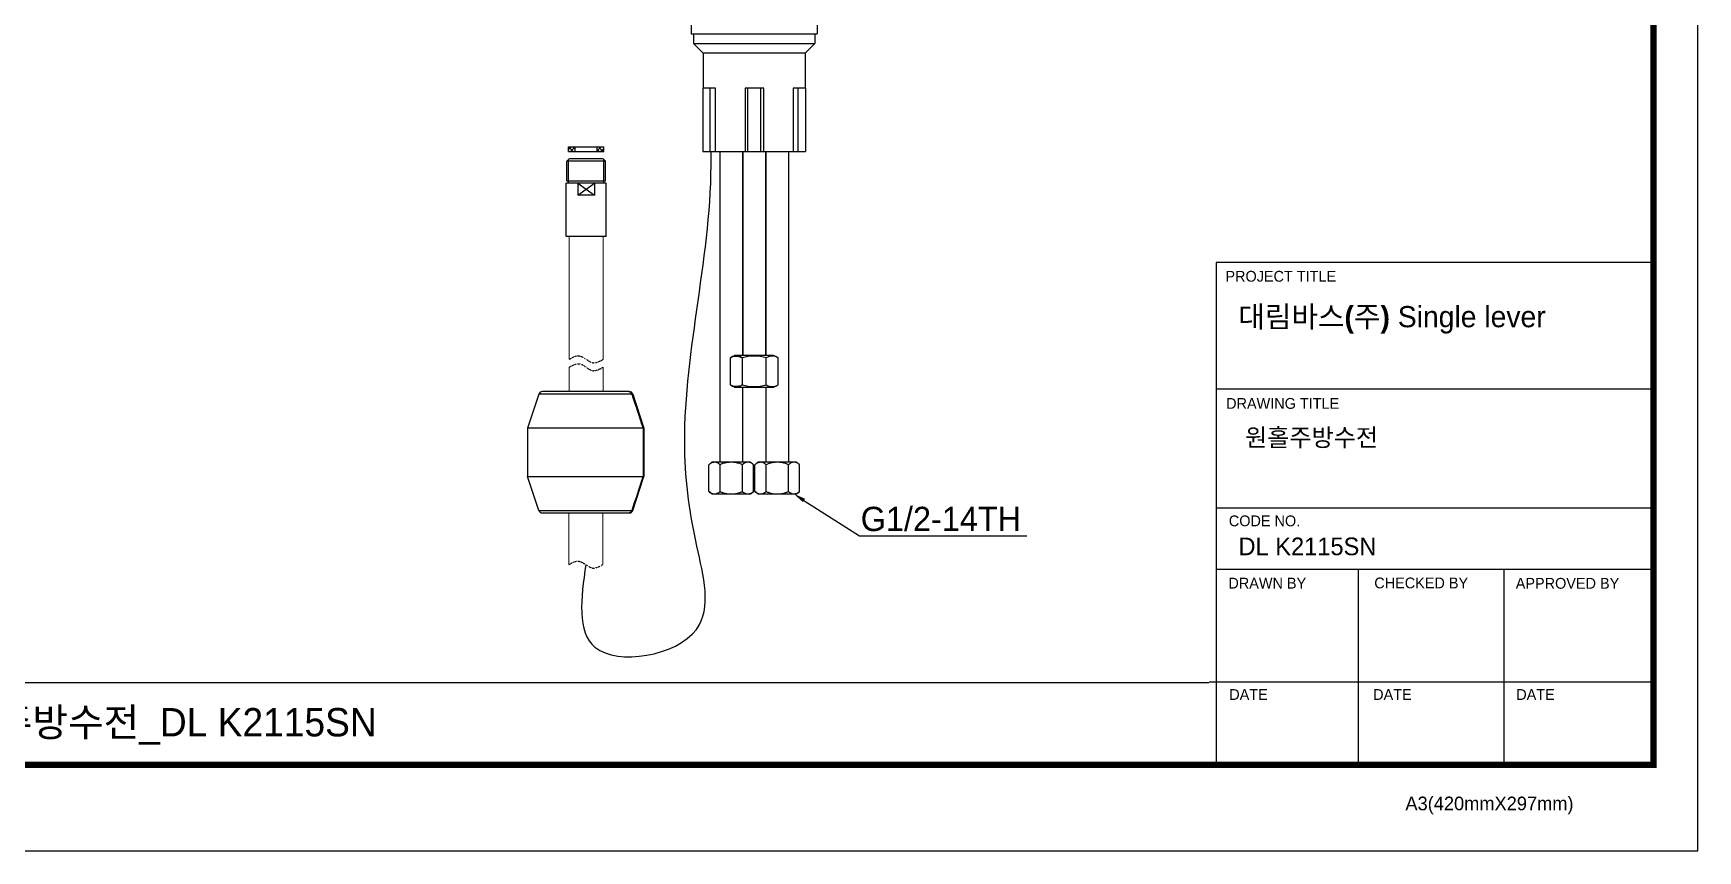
# Model space of a CAD drawing. Extents: x 0 to 1128, y 0 to 827.
# Drawn here: x 442 to 1128, y 0 to 337 of the extents above; entities that cross this region are included whole.
import ezdxf
from ezdxf import colors
from ezdxf.entities.mleader import LeaderData, LeaderLine
from ezdxf.math import Vec2, Vec3

# ---------------------------------------------------------------- set-up
doc = ezdxf.new("R2010")
doc.units = 0
doc.header["$LTSCALE"] = 10
doc.header["$MEASUREMENT"] = 0
doc.linetypes.add('DIVIDE', pattern=[31.75, 12.7, -6.35, 0, -6.35, 0, -6.35])
doc.layers.get('0').update_dxf_attribs({"linetype": 'CONTINUOUS'})
doc.layers.add('1', color=7, linetype='CONTINUOUS')
doc.layers.add('BODY', color=7, linetype='CONTINUOUS')
doc.layers.add('11', color=3, linetype='CONTINUOUS', lineweight=0)
doc.styles.add('Daelim Dimension', font='')
doc.styles.get("Standard").update_dxf_attribs({"font": ''})
doc.styles.get('Daelim Dimension').set_extended_font_data('나눔고딕')
doc.styles.get('Standard').set_extended_font_data('GulimChe')

msp = doc.modelspace()

# ---------------------------------------------------------------- hatches: boundary and pattern name
at = {"layer": '1'}
h = msp.add_hatch(dxfattribs=at)
h.set_pattern_fill('ANSI37', color=0, scale=10, style=0)
h.set_pattern_definition([(135, (22063.797, 1074.4681), (0.88388348, 0.88388348), []), (45, (22063.797, 1074.4681), (0.88388348, -0.88388348), [])])
h.paths.add_polyline_path([(665.45, 290.12), (665.45, 288.12), (662.7, 288.12), (662.7, 290.12)])
h.paths.add_polyline_path([(677.2, 290.12), (677.2, 288.12), (674.45, 288.12), (674.45, 290.12)])

# ---------------------------------------------------------------- linework, layer by layer
at = {"color": 7, "linetype": 'Continuous'}
for p, q in [((713.28, 349.7), (713.28, 336.7)), ((765.28, 349.7), (765.28, 336.7)), ((713.28, 336.7), (765.28, 336.7)), ((714.28, 336.7), (714.28, 332.7)), ((764.28, 336.7), (764.28, 332.7)), ((714.28, 332.7), (764.28, 332.7)), ((718.28, 328.7), (714.28, 332.7)), ((760.28, 328.7), (764.28, 332.7)), ((760.28, 328.7), (718.28, 328.7)), ((718.28, 328.7), (718.28, 314.2)), ((760.28, 328.7), (760.28, 314.2)), ((723.36, 314.2), (718.09, 314.2)), ((718.09, 314.2), (718.09, 288.2)), ((723.36, 288.2), (723.36, 314.2)), ((743.18, 314.2), (735.53, 314.2)), ((735.53, 314.2), (735.53, 288.2)), ((743.18, 288.2), (743.18, 314.2)), ((760.48, 314.2), (755.3, 314.2)), ((755.3, 314.2), (755.3, 288.2)), ((760.48, 314.2), (760.48, 288.2)), ((718.09, 288.2), (760.48, 288.2)), ((725.08, 288.2), (725.08, 160.06)), ((734.48, 288.2), (734.48, 204.06)), ((734.58, 288.2), (734.58, 204.06)), ((743.98, 288.2), (743.98, 204.06)), ((744.08, 288.2), (744.08, 204.06)), ((753.48, 288.2), (753.48, 160.06)), ((729.47, 192.06), (729.47, 203.06)), ((747.28, 204.06), (731.28, 204.06)), ((734.38, 192.06), (734.38, 203.06)), ((734.38, 192.06), (734.38, 203.06)), ((744.19, 192.06), (744.19, 203.06)), ((749.1, 192.06), (749.1, 203.06)), ((650.48, 188.17), (645.82, 174.2)), ((687.68, 189.2), (651.9, 189.2)), ((689.16, 188.17), (693.82, 174.2)), ((731.28, 191.06), (747.28, 191.06)), ((731.53, 191.28), (731.51, 191.29)), ((731.53, 191.29), (731.51, 191.29)), ((734.48, 191.06), (734.48, 160.06)), ((744.08, 191.06), (744.08, 160.06)), ((747.04, 191.28), (747.06, 191.29)), ((747.04, 191.29), (747.06, 191.29)), ((693.42, 174.2), (645.82, 174.2)), ((645.82, 174.2), (645.82, 154.2)), ((693.42, 174.2), (693.42, 154.2)), ((693.82, 174.2), (693.7, 174.2)), ((693.7, 154.2), (693.7, 174.2)), ((693.82, 174.2), (693.82, 154.2)), ((720.55, 159.06), (721.78, 160.06)), ((720.55, 148.06), (720.55, 159.06)), ((736.71, 160.06), (721.78, 160.06)), ((725.17, 148.06), (725.17, 159.06)), ((734.4, 148.06), (734.4, 159.06)), ((737.78, 160.06), (736.71, 160.06)), ((739.02, 159.06), (737.78, 160.06)), ((739.02, 148.06), (739.02, 159.06)), ((739.55, 159.06), (740.78, 160.06)), ((739.55, 148.06), (739.55, 159.06)), ((755.71, 160.06), (740.78, 160.06)), ((744.17, 148.06), (744.17, 159.06)), ((753.4, 148.06), (753.4, 159.06)), ((756.78, 160.06), (755.71, 160.06)), ((758.02, 159.06), (756.78, 160.06)), ((758.02, 148.06), (758.02, 159.06)), ((645.82, 154.2), (693.42, 154.2)), ((650.48, 140.22), (645.82, 154.2)), ((689.16, 140.22), (693.82, 154.2)), ((693.7, 154.2), (693.82, 154.2)), ((721.78, 147.06), (720.55, 148.06)), ((721.78, 147.06), (737.78, 147.06)), ((737.78, 147.06), (739.02, 148.06)), ((740.78, 147.06), (739.55, 148.06)), ((740.78, 147.06), (756.78, 147.06)), ((756.78, 147.06), (758.02, 148.06)), ((651.9, 139.2), (687.68, 139.2))]:
    msp.add_line(p, q, dxfattribs=at)
at = {"color": 9, "linetype": 'Continuous'}
for p, q in [((720.99, 314.2), (720.99, 288.2)), ((736.62, 288.2), (736.62, 314.2)), ((741.87, 314.2), (741.87, 288.2)), ((757.43, 288.2), (757.43, 314.2)), ((688.81, 188.17), (650.48, 188.17)), ((689.16, 188.17), (689.09, 188.17)), ((650.48, 140.22), (688.81, 140.22)), ((689.09, 140.22), (689.16, 140.22))]:
    msp.add_line(p, q, dxfattribs=at)
at = {"color": 5, "ltscale": 40}
for p, q in [((1110.15, 242.36), (929.8, 242.36)), ((1110.15, 190.24), (929.8, 190.24)), ((1110.15, 190.24), (929.8, 190.24)), ((1110.15, 141.2), (929.8, 141.2)), ((1110.15, 141.2), (929.8, 141.2)), ((1110.15, 115.91), (929.8, 115.91)), ((1110.15, 115.91), (929.8, 115.91)), ((988.38, 115.91), (988.38, 35.4)), ((1048.5, 115.91), (1048.5, 35.4)), ((1110.15, 69.4), (926.95, 69.4)), ((1110.15, 69.4), (931.21, 69.4)), ((1110.15, 35.4), (955.59, 35.4))]:
    msp.add_line(p, q, dxfattribs=at)
at = {"color": 5, "ltscale": 0.5}
msp.add_line((929.8, 242.36), (929.8, 34.31), dxfattribs=at)
at = {"color": 5}
msp.add_line((18.14, 69.28), (926.74, 69.28), dxfattribs=at)
at = {"ltscale": 0.5}
msp.add_lwpolyline([(0, 0), (1128.4, 0), (1128.4, 826.8), (0, 826.8)], close=True, dxfattribs=at)
at = {"color": 5, "linetype": 'ByBlock', "lineweight": 200, "const_width": 2.6}
msp.add_lwpolyline([(18.14, 35.4), (1110.14, 35.4), (1110.14, 807.6), (18.14, 807.6)], close=True, dxfattribs=at)
at = {"color": 7, "linetype": 'Continuous'}
for centre, radius, start, end in [((733.59, 197.73), 6.73, 110.00362, 127.70297), ((731.92, 199.29), 4.56, 95.55812, 97.27837), ((744.98, 197.73), 6.73, 52.29703, 69.99638), ((651.9, 187.7), 1.5, 90, 161.56505), ((687.68, 187.72), 1.47, 87.51211, 89.99841), ((687.74, 187.7), 1.5, 18.43495, 90), ((733.59, 197.39), 6.73, 232.29703, 249.99648), ((731.92, 195.83), 4.57, 262.72579, 264.33616), ((731.93, 195.92), 4.65, 264.33064, 265.11372), ((744.98, 197.39), 6.73, 290.00352, 307.70297), ((651.9, 140.7), 1.5, 198.43495, 270), ((687.68, 140.67), 1.48, 270.00153, 272.49136), ((687.74, 140.7), 1.5, 270, 341.56505)]:
    msp.add_arc(centre, radius, start, end, dxfattribs=at)
msp.add_spline([(669.79, 117.9), (673.61, 83.85), (715.41, 91.2), (715.63, 125.5), (710.61, 168.12), (721.5, 286.09), (721.47, 288.13)], degree=3)
at = {"color": 2, "linetype": 'DIVIDE', "ltscale": 0.003644}
for points in [[(662.95, 202.51), (667.15, 203.91), (672.75, 201.11), (676.95, 202.51)], [(662.95, 199.25), (667.15, 200.65), (672.75, 197.85), (676.95, 199.25)], [(662.79, 117.9), (666.99, 119.3), (672.59, 116.5), (676.79, 117.9)]]:
    msp.add_spline(points, degree=3, dxfattribs=at)
at = {"color": 7, "linetype": 'Continuous'}
for points, knots in [([(729.47, 203.06), (729.77, 203.3), (730.43, 203.66), (731.16, 203.81), (731.51, 203.84)], [0, 0, 0, 0, 0.519575, 1, 1, 1, 1]), ([(731.34, 203.82), (731.02, 203.78), (730.35, 203.62), (729.75, 203.28), (729.47, 203.06)], [0, 0, 0, 0, 0.480636, 1, 1, 1, 1]), ([(734.38, 203.06), (734.16, 203.23), (733.7, 203.51), (732.73, 203.84), (731.97, 203.88), (731.48, 203.84)], [0, 0, 0, 0, 0.268941, 0.519368, 1, 1, 1, 1]), ([(731.51, 203.84), (731.99, 203.88), (733.02, 203.82), (733.96, 203.38), (734.38, 203.06)], [0, 0, 0, 0, 0.481908, 1, 1, 1, 1]), ([(744.19, 203.06), (743.42, 203.36), (741.78, 203.75), (739.28, 203.91), (736.79, 203.75), (735.15, 203.36), (734.38, 203.06)], [0, 0, 0, 0, 0.249964, 0.499999, 0.75003, 1, 1, 1, 1]), ([(747.06, 203.84), (746.58, 203.88), (745.55, 203.82), (744.61, 203.38), (744.19, 203.06)], [0, 0, 0, 0, 0.481908, 1, 1, 1, 1]), ([(749.1, 203.06), (748.8, 203.3), (748.14, 203.66), (747.41, 203.81), (747.06, 203.84)], [0, 0, 0, 0, 0.519575, 1, 1, 1, 1]), ([(688.81, 188.17), (688.76, 188.32), (688.61, 188.6), (688.28, 188.93), (687.86, 189.15), (687.55, 189.2), (687.4, 189.2)], [0, 0, 0, 0, 0.251041, 0.501306, 0.750856, 1, 1, 1, 1]), ([(687.74, 189.2), (687.89, 189.19), (688.19, 189.13), (688.59, 188.91), (688.9, 188.59), (689.04, 188.32), (689.09, 188.17)], [0, 0, 0, 0, 0.249191, 0.498745, 0.749, 1, 1, 1, 1]), ([(729.47, 192.06), (729.75, 191.85), (730.35, 191.51), (731.02, 191.35), (731.34, 191.3)], [0, 0, 0, 0, 0.519366, 1, 1, 1, 1]), ([(731.51, 191.29), (731.16, 191.32), (730.43, 191.47), (729.77, 191.83), (729.47, 192.06)], [0, 0, 0, 0, 0.480425, 1, 1, 1, 1]), ([(731.53, 191.28), (732.01, 191.24), (733.03, 191.31), (733.97, 191.74), (734.38, 192.06)], [0, 0, 0, 0, 0.481878, 1, 1, 1, 1]), ([(734.38, 192.06), (733.97, 191.74), (733.03, 191.31), (732.01, 191.24), (731.53, 191.28)], [0, 0, 0, 0, 0.518176, 1, 1, 1, 1]), ([(734.38, 192.06), (735.15, 191.76), (736.79, 191.37), (739.28, 191.21), (741.78, 191.37), (743.42, 191.76), (744.19, 192.06)], [0, 0, 0, 0, 0.24997, 0.500001, 0.750036, 1, 1, 1, 1]), ([(744.19, 192.06), (744.6, 191.74), (745.54, 191.31), (746.56, 191.24), (747.04, 191.28)], [0, 0, 0, 0, 0.518176, 1, 1, 1, 1]), ([(747.06, 191.29), (747.41, 191.32), (748.14, 191.47), (748.8, 191.83), (749.1, 192.06)], [0, 0, 0, 0, 0.480425, 1, 1, 1, 1]), ([(721.23, 159.61), (721.17, 159.58), (720.93, 159.42), (720.7, 159.22), (720.55, 159.06)], [0, 0, 0, 0, 0.23852, 1, 1, 1, 1]), ([(722, 159.95), (721.94, 159.93), (721.67, 159.84), (721.42, 159.72), (721.23, 159.61)], [0, 0, 0, 0, 0.242963, 1, 1, 1, 1]), ([(722.86, 160.06), (722.64, 160.06), (722.35, 160.03), (722.07, 159.96), (722, 159.95)], [0, 0, 0, 0, 0.746542, 1, 1, 1, 1]), ([(725.17, 159.06), (724.85, 159.39), (724.13, 159.9), (723.26, 160.06), (722.86, 160.06)], [0, 0, 0, 0, 0.530419, 1, 1, 1, 1]), ([(729.78, 160.06), (728.6, 160.06), (726.99, 159.85), (725.52, 159.24), (725.17, 159.06)], [0, 0, 0, 0, 0.749312, 1, 1, 1, 1]), ([(734.4, 159.06), (734.05, 159.24), (732.58, 159.85), (730.97, 160.06), (729.78, 160.06)], [0, 0, 0, 0, 0.250693, 1, 1, 1, 1]), ([(736.71, 160.06), (736.31, 160.06), (735.44, 159.9), (734.72, 159.39), (734.4, 159.06)], [0, 0, 0, 0, 0.469626, 1, 1, 1, 1]), ([(739.02, 159.06), (738.71, 159.39), (737.98, 159.9), (737.12, 160.06), (736.71, 160.06)], [0, 0, 0, 0, 0.530384, 1, 1, 1, 1]), ([(740.23, 159.61), (740.17, 159.58), (739.93, 159.42), (739.7, 159.22), (739.55, 159.06)], [0, 0, 0, 0, 0.23852, 1, 1, 1, 1]), ([(741, 159.95), (740.94, 159.93), (740.67, 159.84), (740.42, 159.72), (740.23, 159.61)], [0, 0, 0, 0, 0.242963, 1, 1, 1, 1]), ([(741.86, 160.06), (741.64, 160.06), (741.35, 160.03), (741.07, 159.96), (741, 159.95)], [0, 0, 0, 0, 0.746542, 1, 1, 1, 1]), ([(744.17, 159.06), (743.85, 159.39), (743.13, 159.9), (742.26, 160.06), (741.86, 160.06)], [0, 0, 0, 0, 0.530419, 1, 1, 1, 1]), ([(748.78, 160.06), (747.6, 160.06), (745.99, 159.85), (744.52, 159.24), (744.17, 159.06)], [0, 0, 0, 0, 0.749312, 1, 1, 1, 1]), ([(753.4, 159.06), (753.05, 159.24), (751.58, 159.85), (749.97, 160.06), (748.78, 160.06)], [0, 0, 0, 0, 0.250693, 1, 1, 1, 1]), ([(755.71, 160.06), (755.31, 160.06), (754.44, 159.9), (753.72, 159.39), (753.4, 159.06)], [0, 0, 0, 0, 0.469626, 1, 1, 1, 1]), ([(758.02, 159.06), (757.71, 159.39), (756.98, 159.9), (756.12, 160.06), (755.71, 160.06)], [0, 0, 0, 0, 0.530384, 1, 1, 1, 1]), ([(720.55, 148.06), (720.76, 147.85), (721.21, 147.48), (721.75, 147.25), (722.01, 147.18)], [0, 0, 0, 0, 0.527278, 1, 1, 1, 1]), ([(722.01, 147.18), (722.08, 147.16), (722.36, 147.09), (722.64, 147.06), (722.86, 147.06)], [0, 0, 0, 0, 0.253406, 1, 1, 1, 1]), ([(722.86, 147.06), (723.26, 147.06), (724.13, 147.23), (724.85, 147.74), (725.17, 148.06)], [0, 0, 0, 0, 0.469627, 1, 1, 1, 1]), ([(725.17, 148.06), (725.52, 147.88), (726.99, 147.27), (728.6, 147.06), (729.78, 147.06)], [0, 0, 0, 0, 0.250692, 1, 1, 1, 1]), ([(729.78, 147.06), (730.97, 147.06), (732.58, 147.27), (734.05, 147.88), (734.4, 148.06)], [0, 0, 0, 0, 0.749311, 1, 1, 1, 1]), ([(734.4, 148.06), (734.72, 147.74), (735.44, 147.23), (736.31, 147.06), (736.71, 147.06)], [0, 0, 0, 0, 0.530378, 1, 1, 1, 1]), ([(736.71, 147.06), (736.93, 147.06), (737.21, 147.09), (737.49, 147.16), (737.56, 147.18)], [0, 0, 0, 0, 0.746579, 1, 1, 1, 1]), ([(737.56, 147.18), (737.63, 147.2), (737.9, 147.28), (738.16, 147.4), (738.34, 147.51)], [0, 0, 0, 0, 0.242902, 1, 1, 1, 1]), ([(738.34, 147.51), (738.4, 147.55), (738.64, 147.71), (738.87, 147.9), (739.02, 148.06)], [0, 0, 0, 0, 0.238562, 1, 1, 1, 1]), ([(739.55, 148.06), (739.76, 147.85), (740.21, 147.48), (740.75, 147.25), (741.01, 147.18)], [0, 0, 0, 0, 0.527278, 1, 1, 1, 1]), ([(741.01, 147.18), (741.08, 147.16), (741.36, 147.09), (741.64, 147.06), (741.86, 147.06)], [0, 0, 0, 0, 0.253406, 1, 1, 1, 1]), ([(741.86, 147.06), (742.26, 147.06), (743.13, 147.23), (743.85, 147.74), (744.17, 148.06)], [0, 0, 0, 0, 0.469627, 1, 1, 1, 1]), ([(744.17, 148.06), (744.52, 147.88), (745.99, 147.27), (747.6, 147.06), (748.78, 147.06)], [0, 0, 0, 0, 0.250692, 1, 1, 1, 1]), ([(748.78, 147.06), (749.97, 147.06), (751.58, 147.27), (753.05, 147.88), (753.4, 148.06)], [0, 0, 0, 0, 0.749311, 1, 1, 1, 1]), ([(753.4, 148.06), (753.72, 147.74), (754.44, 147.23), (755.31, 147.06), (755.71, 147.06)], [0, 0, 0, 0, 0.530378, 1, 1, 1, 1]), ([(755.71, 147.06), (755.93, 147.06), (756.21, 147.09), (756.49, 147.16), (756.56, 147.18)], [0, 0, 0, 0, 0.746579, 1, 1, 1, 1]), ([(756.56, 147.18), (756.63, 147.2), (756.9, 147.28), (757.16, 147.4), (757.34, 147.51)], [0, 0, 0, 0, 0.242902, 1, 1, 1, 1]), ([(757.34, 147.51), (757.4, 147.55), (757.64, 147.71), (757.87, 147.9), (758.02, 148.06)], [0, 0, 0, 0, 0.238562, 1, 1, 1, 1]), ([(687.4, 139.2), (687.55, 139.2), (687.86, 139.25), (688.28, 139.46), (688.61, 139.79), (688.76, 140.08), (688.81, 140.22)], [0, 0, 0, 0, 0.249144, 0.498694, 0.74896, 1, 1, 1, 1]), ([(689.09, 140.22), (689.04, 140.08), (688.9, 139.81), (688.59, 139.48), (688.19, 139.26), (687.89, 139.21), (687.74, 139.2)], [0, 0, 0, 0, 0.251, 0.501256, 0.750809, 1, 1, 1, 1])]:
    msp.add_open_spline(points, degree=3, knots=knots, dxfattribs=at)
for points in [[(688.81, 188.17), (690.35, 183.51), (691.89, 178.86), (693.42, 174.2)], [(693.7, 174.2), (692.17, 178.86), (690.63, 183.51), (689.09, 188.17)], [(693.42, 154.2), (691.89, 149.54), (690.35, 144.88), (688.81, 140.22)], [(689.09, 140.22), (690.63, 144.88), (692.17, 149.54), (693.7, 154.2)]]:
    msp.add_open_spline(points, degree=3, dxfattribs=at)
at = {"layer": '1', "color": 0}
for p, q in [((662.7, 288.12), (662.7, 290.12)), ((662.7, 290.12), (677.2, 290.12)), ((665.45, 288.12), (665.45, 290.12)), ((674.45, 288.12), (674.45, 290.12)), ((677.2, 288.12), (677.2, 290.12)), ((662.95, 285.12), (661.95, 284.12)), ((661.95, 276.12), (661.95, 284.12)), ((662.7, 288.12), (677.2, 288.12)), ((662.7, 276.12), (662.7, 284.87)), ((676.95, 285.12), (662.95, 285.12)), ((676.95, 285.12), (677.95, 284.12)), ((677.2, 276.12), (677.2, 284.87)), ((677.95, 276.12), (677.95, 284.12)), ((678.2, 275.12), (661.7, 275.12)), ((661.7, 253.12), (661.7, 275.12)), ((661.95, 276.12), (677.95, 276.12)), ((662.7, 275.12), (662.7, 276.12)), ((666.51, 275.12), (673.38, 270.12)), ((666.51, 270.12), (673.38, 275.12)), ((666.51, 275.12), (666.51, 270.12)), ((673.38, 275.12), (673.38, 270.12)), ((677.2, 275.12), (677.2, 276.12)), ((678.2, 253.12), (678.2, 275.12)), ((673.38, 270.12), (666.51, 270.12)), ((678.2, 253.12), (661.7, 253.12))]:
    msp.add_line(p, q, dxfattribs=at)
at = {"layer": '11', "color": 0}
for p, q in [((662.95, 253.12), (662.95, 202.51)), ((676.95, 202.51), (676.95, 253.12)), ((662.95, 189.2), (662.95, 199.25)), ((676.95, 199.25), (676.95, 189.2)), ((662.79, 139.2), (662.79, 117.9)), ((676.79, 117.9), (676.79, 139.2))]:
    msp.add_line(p, q, dxfattribs=at)
at = {"layer": 'BODY', "color": 0, "linetype": 'Continuous', "ltscale": 0.3}
msp.add_line((677.95, 284.12), (661.95, 284.12), dxfattribs=at)

# ---------------------------------------------------------------- texts
at = {"color": 5, "ltscale": 40, "style": 'Daelim Dimension'}
for s, height, p in [('PROJECT TITLE', 4.453, (933.62, 234.51)), ('DRAWING TITLE', 4.453, (933.91, 182.11)), ('CODE NO.', 4.453, (935.02, 133.71)), ('DRAWN BY', 4.453, (934.85, 108.04)), ('CHECKED BY', 4.453, (995.01, 108.12)), ('APPROVED BY', 4.453, (1053.36, 107.97)), ('DATE', 4.453, (935.2, 62.14)), ('DATE', 4.453, (994.54, 62.14)), ('DATE', 4.453, (1053.57, 62.14)), ('A3(420mmX297mm)', 5.6201, (1007.85, 16.66))]:
    msp.add_text(s, height=height, dxfattribs=at).set_placement(p)
at = {"attachment_point": 1, "style": 'Daelim Dimension'}
for s, insert, char_height, width in [('{\\fPretendard Variable SemiBold|b0|i0|c129|p2;\\C7;대림바스(주) }Single lever', (938.92, 224.46), 8.7291, 140.2959), (' 원홀주방수전 ', (939, 173.94), 7.287, 122.6352), ('DL K2115SN', (939, 129.06), 7.287, 122.6352)]:
    msp.add_mtext(s, dxfattribs=dict(at, insert=insert, char_height=char_height, width=width))
at = {"color": 2, "insert": (220.72, 58.8), "char_height": 11.71149, "width": 518.4179, "attachment_point": 1, "style": 'Daelim Dimension'}
msp.add_mtext('{\\fPretendard Variable SemiBold|b0|i0|c129|p2;대림바스(주)\\fHYwulM|b0|i0|c129|p18; Single lever_}원홀주방수전{\\fHYwulM|b0|i0|c129|p18;_DL K2115SN}', dxfattribs=at)

# ---------------------------------------------------------------- leaders
at = {"ltscale": 0.5}
ml = msp.add_multileader_mtext('Standard', dxfattribs=at)
ml.set_content('{\\f나눔고딕|b0|i0|c129|p50;G1/2-14TH}', color=256)
ml.set_leader_properties(color=5)
ml.build(insert=Vec2(0, 0))
ml.multileader.update_dxf_attribs({"text_left_attachment_type": 6, "text_right_attachment_type": 6, "dogleg_length": 0.36, "arrow_head_size": 5})
ctx = ml.context
ctx.base_point, ctx.char_height, ctx.arrow_head_size, ctx.landing_gap_size, ctx.plane_origin = Vec3(783.11, 129.73), 10, 5, 0.09, Vec3(755.59, 147.06)
ctx.left_attachment, ctx.right_attachment = 6, 6
notes = []
notes.append((ctx, [(0, (1, 1, 0), (782.75, 129.73), (1, 0), 0.36, [(0, [(755.59, 147.06)], 0, [])])]))
ctx.mtext.insert, ctx.mtext.flow_direction = Vec3(783.2, 141.73), 5
for ctx, leaders in notes:
    for number, flags, end, landing, length, lines in leaders:
        leader = LeaderData()
        leader.index, (leader.has_last_leader_line, leader.has_dogleg_vector, leader.attachment_direction) = number, flags
        leader.last_leader_point, leader.dogleg_vector, leader.dogleg_length = Vec3(end), Vec3(landing), length
        for number, points, colour, breaks in lines:
            line = LeaderLine()
            line.index, line.vertices, line.color, line.breaks = number, Vec3.list(points), colors.encode_raw_color(colour), breaks
            leader.lines.append(line)
        ctx.leaders.append(leader)

doc.saveas('drawing.dxf')
